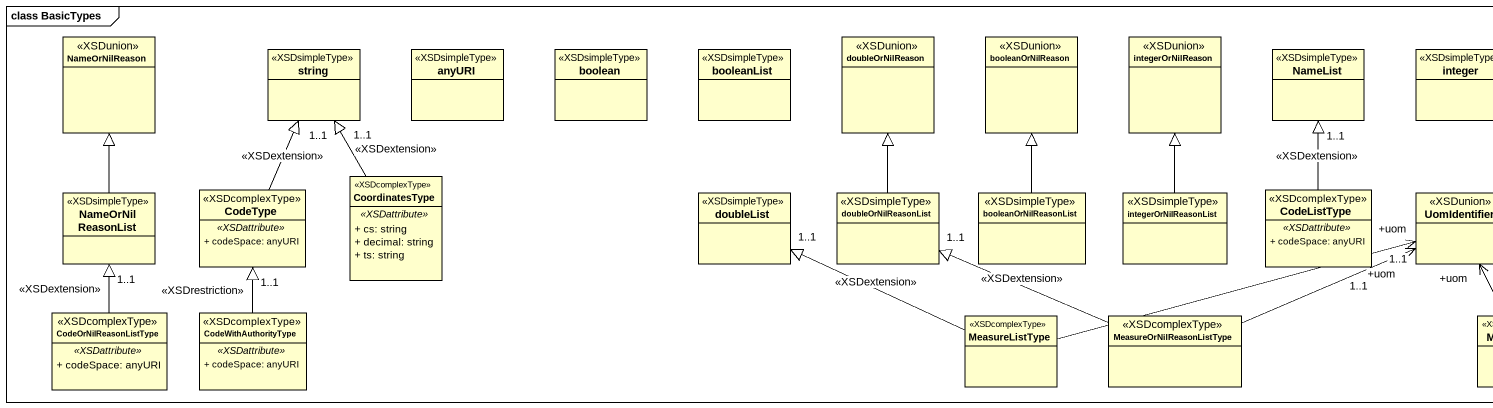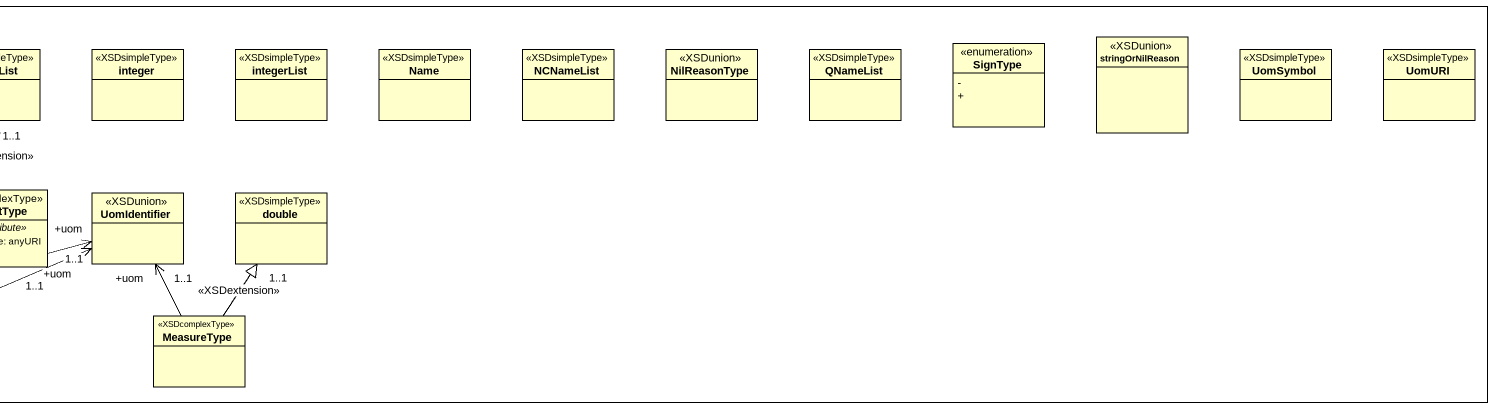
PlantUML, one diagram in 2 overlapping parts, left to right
@startuml
mainframe class BasicTypes
hide circle
hide empty members
skinparam classAttributeIconSize 0
class NameOrNilReason <<XSDunion>>
class string <<XSDsimpleType>>
class anyURI <<XSDsimpleType>>
class boolean <<XSDsimpleType>>
class booleanList <<XSDsimpleType>>
class doubleOrNilReason <<XSDunion>>
class booleanOrNilReason <<XSDunion>>
class integerOrNilReason <<XSDunion>>
class NameList <<XSDsimpleType>>
class integer <<XSDsimpleType>>
class integerList <<XSDsimpleType>>
class Name <<XSDsimpleType>>
class NCNameList <<XSDsimpleType>>
class NilReasonType <<XSDunion>>
class QNameList <<XSDsimpleType>>
enum SignType {
  -
  +
}
class stringOrNilReason <<XSDunion>>
class UomSymbol <<XSDsimpleType>>
class UomURI <<XSDsimpleType>>
class NameOrNilReasonList <<XSDsimpleType>>
class CodeType <<XSDcomplexType>> {
  .. <<XSDattribute>> ..
  + codeSpace: anyURI
}
class CoordinatesType <<XSDcomplexType>> {
  .. <<XSDattribute>> ..
  + cs: string
  + decimal: string
  + ts: string
}
class doubleList <<XSDsimpleType>>
class doubleOrNilReasonList <<XSDsimpleType>>
class booleanOrNilReasonList <<XSDsimpleType>>
class integerOrNilReasonList <<XSDsimpleType>>
class CodeListType <<XSDcomplexType>> {
  .. <<XSDattribute>> ..
  + codeSpace: anyURI
}
class UomIdentifier <<XSDunion>>
class double <<XSDsimpleType>>
class CodeOrNilReasonListType <<XSDcomplexType>> {
  .. <<XSDattribute>> ..
  + codeSpace: anyURI
}
class CodeWithAuthorityType <<XSDcomplexType>> {
  .. <<XSDattribute>> ..
  + codeSpace: anyURI
}
class MeasureListType <<XSDcomplexType>>
class MeasureOrNilReasonListType <<XSDcomplexType>>
class MeasureType <<XSDcomplexType>>
NameOrNilReasonList -up-|> NameOrNilReason
CodeType -up-|> "1..1" string : <<XSDextension>>
CoordinatesType -up-|> "1..1" string : <<XSDextension>>
doubleOrNilReasonList -up-|> doubleOrNilReason
booleanOrNilReasonList -up-|> booleanOrNilReason
integerOrNilReasonList -up-|> integerOrNilReason
CodeListType -up-|> "1..1" NameList : <<XSDextension>>
CodeOrNilReasonListType -up-|> "1..1" NameOrNilReasonList : <<XSDextension>>
CodeWithAuthorityType -up-|> "1..1" CodeType : <<XSDrestriction>>
MeasureListType -left-|> "1..1" doubleList : <<XSDextension>>
MeasureListType -right-> "+uom\n1..1" UomIdentifier
MeasureOrNilReasonListType -left-|> "1..1" doubleOrNilReasonList : <<XSDextension>>
MeasureOrNilReasonListType -right-> "+uom\n1..1" UomIdentifier
MeasureType -up-> "+uom\n1..1" UomIdentifier
MeasureType -up-|> "1..1" double : <<XSDextension>>
@enduml
